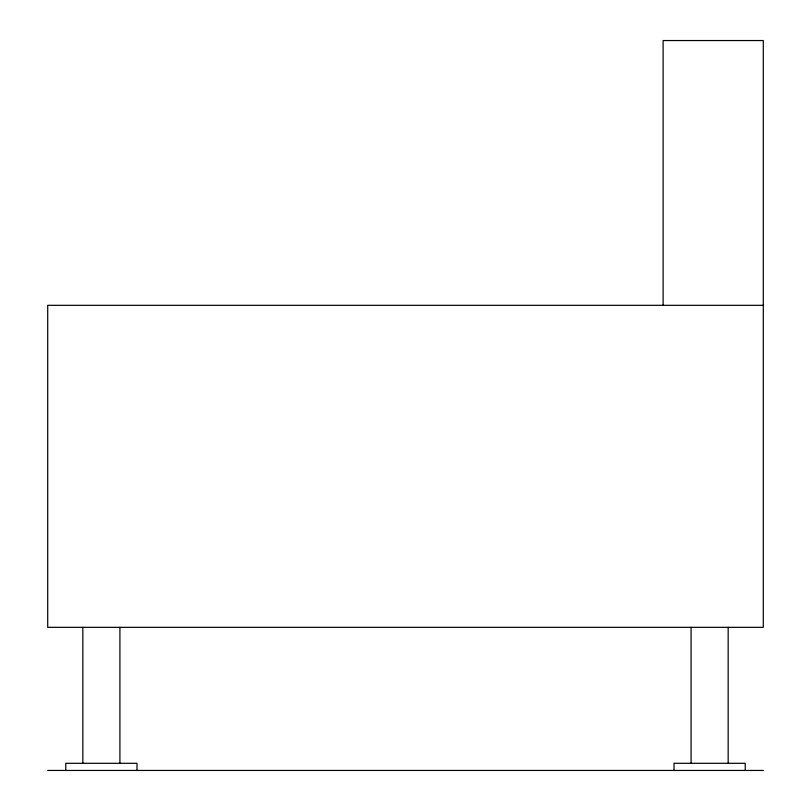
<?xml version="1.0" encoding="UTF-8"?>
<svg xmlns="http://www.w3.org/2000/svg" width="811" height="811" viewBox="0 0 811 811"><rect width="100%" height="100%" fill="white"/><g stroke="black" fill="none" stroke-linecap="round" stroke-linejoin="round"><path stroke-width="1.22" d="M763.293 305.321L47.707 305.321L47.707 627.329L763.293 627.329L763.293 40.55L663.114 40.55L663.114 305.321M47.707 770.45L763.293 770.45M745.238 770.45L745.238 763.293L674.012 763.293L674.012 770.45M728.166 627.329L728.166 763.293M691.084 627.329L691.084 763.293M136.988 770.45L136.988 763.293L65.762 763.293L65.762 770.45M119.916 627.329L119.916 763.293M82.834 627.329L82.834 763.293"/></g></svg>
